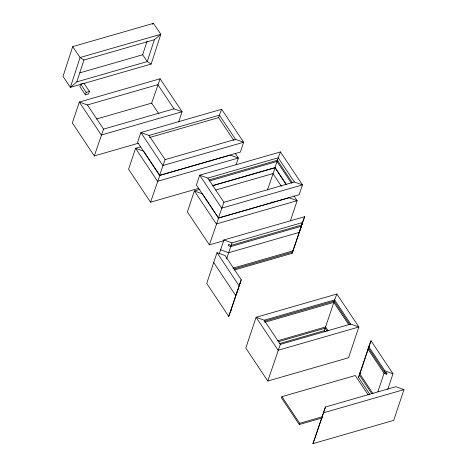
<?xml version="1.0" encoding="UTF-8"?>
<svg xmlns="http://www.w3.org/2000/svg" width="467" height="467" viewBox="0 0 467 467"><rect width="100%" height="100%" fill="white"/><g stroke="black" fill="none" stroke-linecap="round" stroke-linejoin="round"><path stroke-width="0.7" d="M72.7 46.624L63.01 76.43L70.365 87.341L151.145 64.067L160.835 34.26L153.48 23.35L72.7 46.624L80.055 57.534L83.932 60.015L154.373 39.724L160.835 34.26L80.055 57.534L70.365 87.341L76.827 81.877L147.263 61.58L151.145 64.067M76.827 81.877L83.932 60.015M154.373 39.724L147.263 61.58L142.668 54.762L147.111 41.102M80.692 84.159L79.869 86.617L85.362 94.865L88.596 93.931L89.419 91.474L83.926 83.225L80.692 84.159L86.185 92.402L85.362 94.865M138.174 143.293L94.305 155.931L103.54 129.131L173.981 108.834L182.077 111.741L178.692 121.864M158.938 113.989L151.687 103.108L160.099 78.765L182.077 111.741L101.304 135.016L79.32 102.04L160.099 78.765M198.609 188.376L150.561 202.217L159.802 175.417L230.237 155.12L238.339 158.027L236.08 164.775M159.562 175.37L165.096 159.638L235.531 139.341L243.634 142.248L240.342 152.09L159.562 175.37L137.584 142.388L140.876 132.546L221.65 109.272L243.634 142.248L162.855 165.528L140.876 132.546L148.979 135.459L219.414 115.162L221.65 109.272M233.903 140.596L218.591 117.62L219.414 115.162L235.531 139.341M223.997 240.651L209.374 244.866L218.609 218.066L289.044 197.769L297.146 200.676L290.375 220.914M218.375 218.013L223.903 202.287L294.344 181.99L302.441 184.897L299.149 194.739L218.375 218.013L196.391 185.037L199.683 175.195L280.463 151.921L302.441 184.897L221.667 208.171L199.683 175.195L207.786 178.102L278.221 157.805L280.463 151.921M239.711 284.053L241.235 279.751L225.112 255.566L217.015 252.659L206.723 283.416L228.702 316.392L230.943 310.508M219.233 253.855L223.88 239.968L304.659 216.694L292.132 253.336L234.247 270.014M226.629 258.87L231.982 242.875L302.418 222.578L304.659 216.694M267.439 189.987L275.162 167.7L285.956 183.887M286.213 184.576L274.929 167.647L277.69 159.656M292.307 182.638L277.398 160.263L278.221 157.805L294.344 181.99M228.702 316.392L241.235 279.751M231.352 309.277L230.651 311.115L239.997 283.44L239.297 285.279M292.132 253.336L293.65 249.034L293.241 250.265M301.186 226.267L230.751 246.564L228.217 245.66L228.626 244.428L231.159 245.338L301.594 225.041L302.295 223.203L292.955 250.872L232.975 268.157M301.594 225.041L302.418 222.578M267.784 381.031L280.317 344.389L350.752 324.092L358.854 326.999L348.563 357.751L267.784 381.031L245.805 348.055L256.097 317.297L336.87 294.023L358.854 326.999L278.075 350.273L256.097 317.297L264.194 320.204L334.635 299.907L336.87 294.023M368.177 394.907L355.253 375.521L281.91 396.652L281.496 397.884L299.265 424.544L322.318 417.901M325.149 331.874L324.343 330.665L325.633 326.976M327.997 330.601L325.575 326.97L334.273 301.139M349.935 324.717L334.22 301.139L334.635 299.907L350.752 324.092M299.265 424.544L299.674 423.312L281.91 396.652M312.919 443.65L325.452 407.008L395.888 386.711L403.99 389.618L393.699 420.376L312.919 443.65L314.91 438.42M315.161 437.766L316.398 434.071M316.626 433.388L325.452 407.008M369.765 394.335L358.481 377.406L360.413 371.878L359.718 373.717L373.016 393.663M359.718 373.717L369.058 346.041L368.65 347.273M387.733 389.46L392.992 373.74L371.008 340.764L368.358 347.88L384.481 372.065L387.009 372.97L386.6 374.201L384.067 373.296L367.949 349.112M360.95 370.833L371.008 340.764M377.891 391.749L384.067 373.296M384.481 372.065L384.89 370.833L368.772 346.648M237.937 289.593L235.701 295.477L213.717 262.501M301.367 226.536L299.125 232.42L228.69 252.717L220.587 249.81M358.481 377.406L360.722 371.516M152.4 24.261L153.48 23.35M79.904 72.846L142.668 54.762M86.185 92.402L89.419 91.474M94.305 155.931L72.327 122.955L79.32 102.04L87.422 104.947L157.858 84.65L173.981 108.834M96.593 118.98L151.687 103.108M149.551 137.514L218.591 117.62M140.456 146.924L135.582 148.325L128.583 169.241L150.561 202.217M209.053 179.958L277.398 160.263M209.339 180.986L276.989 161.494L291.496 183.262M212.164 185.732L274.929 167.647M199.958 189.368L194.389 190.974L187.39 211.884L209.374 244.866M212.491 185.755L275.162 167.7M215.736 190.063L272.926 173.584L281.391 186.28M233.961 268.986L292.54 252.104M264.48 321.232L334.22 301.139M264.766 322.265L333.812 302.371L348.721 324.74M277.456 340.84L325.575 326.97M278.437 341.669L325.166 328.202L327.18 331.226M279.71 343.525L324.343 330.665M323.211 412.892L403.99 389.618M299.674 423.312L322.726 416.669M223.88 239.968L231.982 242.875M384.89 370.833L392.992 373.74M293.947 195.877L297.146 200.676L216.367 223.95L194.389 190.974L202.491 193.881L218.206 217.459M271.981 201.732L272.786 202.941M385.001 371.808L386.6 374.201M235.14 153.234L238.339 158.027L157.56 181.307L135.582 148.325L143.678 151.232L159.802 175.417M359.304 374.943L371.796 393.687M207.786 178.102L223.903 202.287M148.979 135.459L165.096 159.638M264.194 320.204L280.317 344.389M217.015 252.659L238.993 285.635M87.422 104.947L103.54 129.131"/></g></svg>
